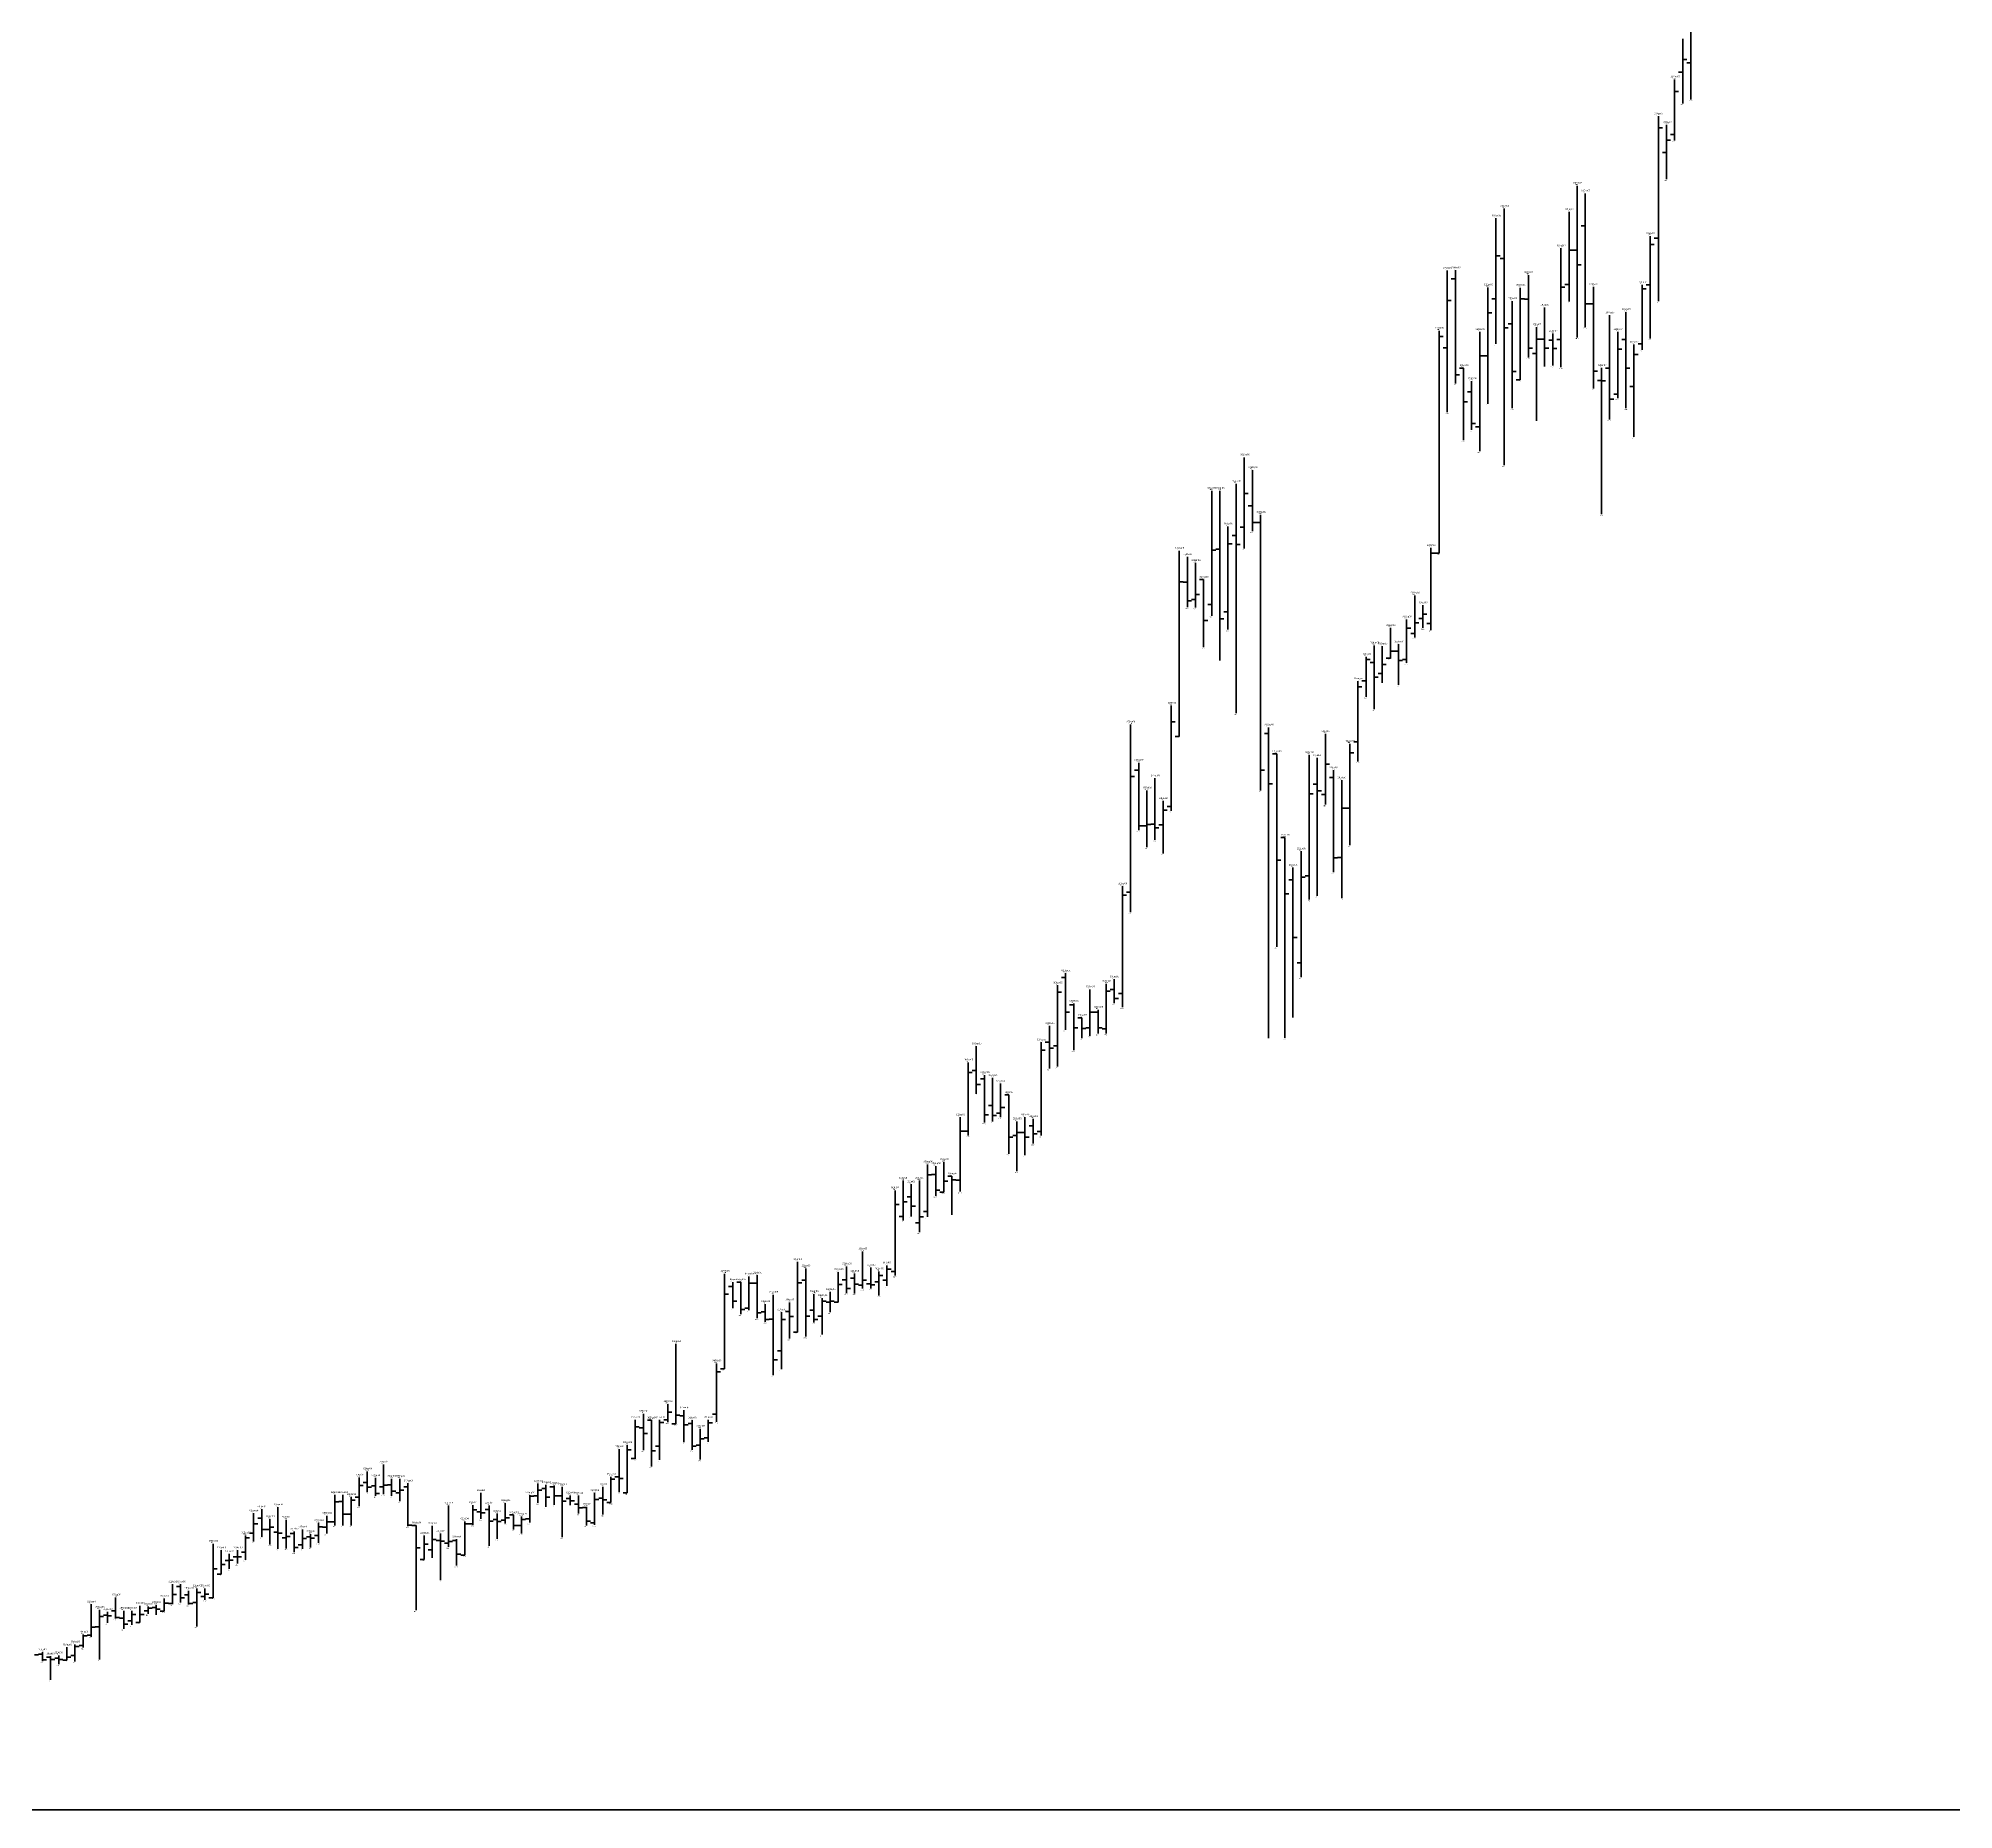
# Model space of a CAD drawing. Header units: inches. Extents: x 0 to 30000, y -20 to 2443.
# Drawn here: x 20450.5 to 20686.4, y 0 to 218.1 of the extents above; entities that cross this region are included whole.
import ezdxf

# ---------------------------------------------------------------- set-up
doc = ezdxf.new("R2010")
doc.units = ezdxf.units.IN
doc.header["$MEASUREMENT"] = 0
for name, color, linetype in [('axis', 7, 'Continuous'), ('DATE', 7, 'Continuous'), ('Graph', 7, 'Continuous'), ('Rate', 7, 'Continuous')]:
    doc.layers.add(name, color=color, linetype=linetype)
doc.styles.get("Standard").update_dxf_attribs({"font": 'arial.ttf'})

msp = doc.modelspace()

# ---------------------------------------------------------------- linework, layer by layer
at = {"layer": 'axis', "color": 7, "lineweight": 35}
msp.add_line((0, 0), (30000, 0), dxfattribs=at)
at = {"layer": 'Graph', "color": 3, "lineweight": 35}
for p, q in [((20654, 227.765), (20654, 210.583)), ((20653, 218.053), (20653, 210.083)), ((20653, 215.498), (20653.5, 215.498)), ((20654, 215.08), (20653.5, 215.08)), ((20652, 213.05), (20652, 205.5)), ((20653, 213.95), (20652.5, 213.95)), ((20652, 211.548), (20652.5, 211.548)), ((20650, 208.5), (20650, 185.743)), ((20650, 207.083), (20650.5, 207.083)), ((20651, 207.447), (20651, 200.75)), ((20651, 205.553), (20651.5, 205.553)), ((20652, 206.25), (20651.5, 206.25)), ((20651, 204.05), (20650.5, 204.05)), ((20630, 195.95), (20630, 180.5)), ((20639, 196.735), (20639, 185.7)), ((20649, 193.75), (20649, 181.15)), ((20650, 193.5), (20649.5, 193.5)), ((20630, 191.327), (20630.5, 191.327)), ((20638, 192.255), (20638, 177.61)), ((20639, 192.023), (20639.5, 192.023)), ((20649, 192.727), (20649.5, 192.727)), ((20624, 189.5), (20624, 172.062)), ((20629, 187.44), (20629, 173.1)), ((20633, 187.4), (20633, 176.05)), ((20638, 187.475), (20638.5, 187.475)), ((20639, 187.8), (20638.5, 187.8)), ((20648, 187.75), (20648, 179.75)), ((20648, 187.27), (20648.5, 187.27)), ((20649, 187.75), (20648.5, 187.75)), ((20624, 185.838), (20624.5, 185.838)), ((20629, 184.317), (20629.5, 184.317)), ((20630, 186.032), (20629.5, 186.032)), ((20633, 186.032), (20633.5, 186.032)), ((20623, 182.1), (20623, 154.725)), ((20628, 181.95), (20628, 167.25)), ((20635, 182.548), (20635, 171)), ((20645, 181.947), (20645, 173.8)), ((20623, 181.387), (20623.5, 181.387)), ((20624, 180), (20623.5, 180)), ((20635, 179.3), (20634.5, 179.3)), ((20635, 181.045), (20635.5, 181.045)), ((20638, 181), (20637.5, 181)), ((20645, 179.835), (20645.5, 179.835)), ((20647, 180.4), (20647, 169.05)), ((20648, 180.5), (20647.5, 180.5)), ((20628, 179.012), (20628.5, 179.012)), ((20629, 179), (20628.5, 179)), ((20647, 179.157), (20647.5, 179.157)), ((20633, 176.05), (20632.5, 176.05)), ((20647, 175.25), (20646.5, 175.25)), ((20645, 174.275), (20644.5, 174.275)), ((20628, 170.25), (20627.5, 170.25)), ((20599, 166.5), (20599, 155.3)), ((20595, 162.4), (20595, 147)), ((20599, 162.07), (20599.5, 162.07)), ((20597, 158), (20597, 145.3)), ((20597, 155.87), (20597.5, 155.87)), ((20599, 157.9), (20598.5, 157.9)), ((20591, 155), (20591, 132.15)), ((20593, 153.5), (20593, 148)), ((20595, 155.1), (20595.5, 155.1)), ((20622, 155.35), (20622, 145.25)), ((20622, 154.725), (20622.5, 154.725)), ((20623, 154.725), (20622.5, 154.725)), ((20591, 151.178), (20591.5, 151.178)), ((20593, 149), (20592.5, 149)), ((20593, 149.623), (20593.5, 149.623)), ((20620, 149.5), (20620, 144.322)), ((20595, 148.4), (20594.5, 148.4)), ((20597, 147.5), (20596.5, 147.5)), ((20619, 146.55), (20619, 141.2)), ((20621, 146.65), (20620.5, 146.65)), ((20621, 148.3), (20621, 145.502)), ((20621, 147.213), (20621.5, 147.213)), ((20617, 145.5), (20617, 141.75)), ((20619, 145.458), (20619.5, 145.458)), ((20620, 144.8), (20619.5, 144.8)), ((20620, 146.125), (20620.5, 146.125)), ((20622, 146.05), (20621.5, 146.05)), ((20614, 141.95), (20614, 137.032)), ((20614, 141.61), (20614.5, 141.61)), ((20616, 143.25), (20616, 138.755)), ((20617, 141.8), (20616.5, 141.8)), ((20617, 142.627), (20617.5, 142.627)), ((20619, 141.602), (20618.5, 141.602)), ((20616, 139.9), (20615.5, 139.9)), ((20616, 141.005), (20616.5, 141.005)), ((20613, 138.95), (20613, 129.055)), ((20613, 138.245), (20613.5, 138.245)), ((20614, 139), (20613.5, 139)), ((20590, 135.95), (20590, 123)), ((20585, 133.62), (20585, 110.5)), ((20590, 133.95), (20590.5, 133.95)), ((20591, 132.15), (20590.5, 132.15)), ((20609, 132.45), (20609, 123.75)), ((20607, 129.85), (20607, 112.05)), ((20612, 131.25), (20612, 118.75)), ((20612, 130.113), (20612.5, 130.113)), ((20613, 131.5), (20612.5, 131.5)), ((20609, 128.727), (20609.5, 128.727)), ((20585, 127.207), (20585.5, 127.207)), ((20587, 125.495), (20587, 118.5)), ((20607, 125.095), (20607.5, 125.095)), ((20611, 126.75), (20611, 112.23)), ((20589, 124.2), (20589, 117.75)), ((20589, 123.078), (20589.5, 123.078)), ((20590, 123.5), (20589.5, 123.5)), ((20609, 125), (20608.5, 125)), ((20611, 123.323), (20611.5, 123.323)), ((20612, 123.323), (20611.5, 123.323)), ((20587, 121.142), (20586.5, 121.142)), ((20587, 121.285), (20587.5, 121.285)), ((20589, 121.25), (20588.5, 121.25)), ((20606, 118), (20606, 102.5)), ((20611, 117.25), (20610.5, 117.25)), ((20584, 113.7), (20584, 98.805)), ((20606, 114.817), (20606.5, 114.817)), ((20607, 115), (20606.5, 115)), ((20584, 112.597), (20584.5, 112.597)), ((20585, 112.95), (20584.5, 112.95)), ((20606, 104.275), (20605.5, 104.275)), ((20576, 101.5), (20576, 91.5)), ((20582, 101.698), (20582, 95.55)), ((20576, 100.65), (20576.5, 100.65)), ((20580, 101), (20580, 95.3)), ((20582, 100.772), (20582.5, 100.772)), ((20584, 100.5), (20583.5, 100.5)), ((20580, 98.2), (20580.5, 98.2)), ((20574, 94.495), (20574, 83)), ((20580, 96.25), (20579.5, 96.25)), ((20582, 96.162), (20581.5, 96.162)), ((20565, 92), (20565, 83.005)), ((20574, 93.505), (20574.5, 93.505)), ((20576, 94.05), (20575.5, 94.05)), ((20565, 90.75), (20565.5, 90.75)), ((20569, 89.4), (20569, 85.25)), ((20564, 85.25), (20564, 76.103)), ((20569, 85.75), (20568.5, 85.75)), ((20569, 86.465), (20569.5, 86.465)), ((20564, 83.543), (20564.5, 83.543)), ((20565, 83.543), (20564.5, 83.543)), ((20571, 83), (20570.5, 83)), ((20571, 84.75), (20571, 78.6)), ((20571, 83.39), (20571.5, 83.39)), ((20574, 83.5), (20573.5, 83.5)), ((20560, 79.45), (20560, 73)), ((20560, 78.16), (20560.5, 78.16)), ((20562, 79.74), (20562, 76.05)), ((20556, 76.25), (20556, 65.755)), ((20557, 77.45), (20557, 72.55)), ((20559, 77.45), (20559, 71.1)), ((20562, 76.05), (20561.5, 76.05)), ((20562, 77.388), (20562.5, 77.388)), ((20564, 77.525), (20563.5, 77.525)), ((20556, 74.498), (20556.5, 74.498)), ((20557, 74.83), (20557.5, 74.83)), ((20560, 73.65), (20559.5, 73.65)), ((20557, 73.05), (20556.5, 73.05)), ((20559, 72.25), (20558.5, 72.25)), ((20559, 72.998), (20559.5, 72.998)), ((20552, 68.745), (20552, 64.16)), ((20544, 67.45), (20544, 58.8)), ((20549, 66.2), (20549, 62.5)), ((20554, 66.275), (20554, 63.305)), ((20555, 67.007), (20555, 64.5)), ((20555, 66.565), (20555.5, 66.565)), ((20556, 66.25), (20555.5, 66.25)), ((20535, 65.995), (20535, 54.275)), ((20538, 65.65), (20538, 61.5)), ((20538, 64.82), (20538.5, 64.82)), ((20544, 64.87), (20544.5, 64.87)), ((20548, 63.75), (20548, 61.25)), ((20549, 64.665), (20549.5, 64.665)), ((20552, 64.6), (20551.5, 64.6)), ((20552, 65.203), (20552.5, 65.203)), ((20554, 65), (20553.5, 65)), ((20554, 65.76), (20554.5, 65.76)), ((20555, 65.2), (20554.5, 65.2)), ((20535, 63.455), (20535.5, 63.455)), ((20538, 61.75), (20537.5, 61.75)), ((20547, 63), (20547, 58.5)), ((20547, 62.617), (20547.5, 62.617)), ((20548, 62.5), (20547.5, 62.5)), ((20548, 62.625), (20548.5, 62.625)), ((20549, 62.5), (20548.5, 62.5)), ((20542, 61.25), (20542, 54.25)), ((20542, 60.35), (20542.5, 60.35)), ((20547, 60.75), (20546.5, 60.75)), ((20529, 57.35), (20529, 47.505)), ((20544, 58.8), (20543.5, 58.8)), ((20534, 54.95), (20534, 47.755)), ((20535, 54.275), (20534.5, 54.275)), ((20542, 56.5), (20541.5, 56.5)), ((20534, 53.925), (20534.5, 53.925)), ((20528, 49.95), (20528, 47.7)), ((20524, 48), (20524, 43.203)), ((20527, 48), (20527, 43.08)), ((20527, 47.655), (20527.5, 47.655)), ((20528, 48), (20527.5, 48)), ((20528, 48.932), (20528.5, 48.932)), ((20529, 47.505), (20528.5, 47.505)), ((20529, 48.562), (20529.5, 48.562)), ((20533, 48), (20533, 45.3)), ((20533, 47.64), (20533.5, 47.64)), ((20534, 48.7), (20533.5, 48.7)), ((20523, 44.9), (20523, 39)), ((20524, 47.145), (20524.5, 47.145)), ((20532, 44.9), (20531.5, 44.9)), ((20532, 46.9), (20532, 43.1)), ((20532, 45.663), (20532.5, 45.663)), ((20533, 45.8), (20532.5, 45.8)), ((20493, 42.5), (20493, 38.85)), ((20523, 44.3), (20523.5, 44.3)), ((20524, 43.25), (20523.5, 43.25)), ((20527, 44.775), (20526.5, 44.775)), ((20490, 40.9), (20490, 37.375)), ((20495, 40.75), (20495, 38)), ((20512, 40.15), (20512, 37.775)), ((20521, 40.985), (20521, 37.807)), ((20521, 40.712), (20521.5, 40.712)), ((20487, 38.75), (20487, 35)), ((20487, 37.9), (20487.5, 37.9)), ((20489, 38.5), (20489, 35)), ((20489, 38.123), (20489.5, 38.123)), ((20490, 38.495), (20489.5, 38.495)), ((20490, 39.913), (20490.5, 39.913)), ((20493, 39.745), (20492.5, 39.745)), ((20493, 39.977), (20493.5, 39.977)), ((20495, 39), (20494.5, 39)), ((20495, 39.355), (20495.5, 39.355)), ((20508, 37.76), (20508, 35.255)), ((20511, 38.725), (20511, 35.35)), ((20511, 38.612), (20511.5, 38.612)), ((20512, 38.65), (20511.5, 38.65)), ((20512, 39.35), (20512.5, 39.35)), ((20519, 38.995), (20519, 35.068)), ((20519, 38.18), (20519.5, 38.18)), ((20521, 37.807), (20520.5, 37.807)), ((20523, 39), (20522.5, 39)), ((20477, 36.5), (20477, 33)), ((20479, 35.78), (20479, 32.66)), ((20481, 35.7), (20481, 32.155)), ((20486, 36.2), (20486, 34)), ((20486, 35.432), (20486.5, 35.432)), ((20487, 35.45), (20486.5, 35.45)), ((20489, 36.383), (20488.5, 36.383)), ((20501, 37.45), (20501, 32.35)), ((20503, 35.5), (20503, 31.35)), ((20504, 37.5), (20504, 35.05)), ((20504, 36.938), (20504.5, 36.938)), ((20508, 35.65), (20507.5, 35.65)), ((20508, 35.947), (20508.5, 35.947)), ((20510, 36.095), (20510, 34.005)), ((20510, 35.745), (20510.5, 35.745)), ((20511, 35.8), (20510.5, 35.8)), ((20476, 33.775), (20476, 30.775)), ((20476, 33.487), (20476.5, 33.487)), ((20477, 34.045), (20476.5, 34.045)), ((20477, 35.19), (20477.5, 35.19)), ((20479, 34.5), (20478.5, 34.5)), ((20479, 34.775), (20479.5, 34.775)), ((20481, 33.475), (20480.5, 33.475)), ((20481, 33.623), (20481.5, 33.623)), ((20483, 34.5), (20483, 32.1)), ((20483, 33.39), (20483.5, 33.39)), ((20485, 33.745), (20484.5, 33.745)), ((20485, 35.3), (20485, 32.858)), ((20485, 34.818), (20485.5, 34.818)), ((20486, 34.8), (20485.5, 34.8)), ((20498, 33.75), (20498, 30.8)), ((20499, 34.95), (20499, 31.025)), ((20499, 33.282), (20499.5, 33.282)), ((20503, 35.188), (20503.5, 35.188)), ((20504, 35.2), (20503.5, 35.2)), ((20510, 35), (20509.5, 35)), ((20519, 35.3), (20518.5, 35.3)), ((20472, 32.75), (20472, 26.102)), ((20473, 31.95), (20473, 29)), ((20474, 30.68), (20473.5, 30.68)), ((20474, 31.5), (20474, 29.65)), ((20474, 30.73), (20474.5, 30.73)), ((20476, 31.69), (20475.5, 31.69)), ((20483, 32.6), (20482.5, 32.6)), ((20498, 30.8), (20497.5, 30.8)), ((20498, 32.697), (20498.5, 32.697)), ((20499, 32), (20498.5, 32)), ((20501, 32.822), (20500.5, 32.822)), ((20501, 33.013), (20501.5, 33.013)), ((20503, 31.35), (20502.5, 31.35)), ((20472, 29.642), (20472.5, 29.642)), ((20473, 29), (20472.5, 29)), ((20473, 30.19), (20473.5, 30.19)), ((20466, 26), (20466, 24.433)), ((20467, 27.75), (20467, 25.3)), ((20467, 26.512), (20467.5, 26.512)), ((20470, 27.25), (20470, 22.55)), ((20470, 26.753), (20470.5, 26.753)), ((20471, 26.25), (20470.5, 26.25)), ((20471, 27.25), (20471, 25.855)), ((20471, 26.523), (20471.5, 26.523)), ((20472, 26.102), (20471.5, 26.102)), ((20457, 25.3), (20457, 21.302)), ((20458, 24.62), (20458, 18.5)), ((20458, 23.775), (20458.5, 23.775)), ((20462, 24.5), (20462, 22.75)), ((20462, 24.03), (20462.5, 24.03)), ((20463, 25.1), (20463, 23.05)), ((20463, 24.027), (20463.5, 24.027)), ((20464, 24.5), (20463.5, 24.5)), ((20464, 25), (20464, 24.1)), ((20464, 24.797), (20464.5, 24.797)), ((20466, 24.435), (20465.5, 24.435)), ((20466, 25.445), (20466.5, 25.445)), ((20467, 25.4), (20466.5, 25.4)), ((20470, 25.5), (20469.5, 25.5)), ((20456, 21.575), (20456, 19.95)), ((20456, 21.39), (20456.5, 21.39)), ((20457, 21.5), (20456.5, 21.5)), ((20457, 22.457), (20457.5, 22.457)), ((20458, 22.5), (20457.5, 22.5)), ((20462, 23.25), (20461.5, 23.25)), ((20463, 23.05), (20462.5, 23.05)), ((20450, 19.078), (20450.5, 19.078)), ((20454, 20), (20454, 18.425)), ((20455, 19), (20454.5, 19)), ((20455, 20.35), (20455, 18.225)), ((20455, 20.085), (20455.5, 20.085)), ((20456, 20.2), (20455.5, 20.2)), ((20454, 18.425), (20453.5, 18.425)), ((20454, 18.777), (20454.5, 18.777))]:
    msp.add_line(p, q, dxfattribs=at)
at = {"layer": 'Graph', "color": 1, "lineweight": 35}
for p, q in [((20640, 199.95), (20640, 181.282)), ((20641, 199), (20641, 182.555)), ((20631, 197.135), (20631, 165.55)), ((20641, 195), (20640.5, 195)), ((20640, 192), (20639.5, 192)), ((20625, 189.55), (20625, 175.605)), ((20631, 191), (20630.5, 191)), ((20634, 188.95), (20634, 178.81)), ((20640, 190.22), (20640.5, 190.22)), ((20625, 188.498), (20624.5, 188.498)), ((20642, 187.5), (20642, 175)), ((20632, 185.75), (20632, 172.58)), ((20634, 186), (20633.5, 186)), ((20636, 184.95), (20636, 177.7)), ((20641, 185.417), (20641.5, 185.417)), ((20642, 185.417), (20641.5, 185.417)), ((20644, 184), (20644, 171.15)), ((20646, 184.4), (20646, 172.553)), ((20631, 182.468), (20631.5, 182.468)), ((20632, 182.95), (20631.5, 182.95)), ((20637, 181.748), (20637, 177.8)), ((20634, 179.963), (20634.5, 179.963)), ((20636, 181.045), (20635.5, 181.045)), ((20636, 179.933), (20636.5, 179.933)), ((20637, 180.95), (20636.5, 180.95)), ((20637, 179.928), (20637.5, 179.928)), ((20646, 181), (20645.5, 181)), ((20626, 177.5), (20625.5, 177.5)), ((20626, 177.5), (20626, 168.62)), ((20632, 177.085), (20632.5, 177.085)), ((20642, 177.113), (20642.5, 177.113)), ((20643, 177.525), (20643, 159.512)), ((20644, 177.5), (20643.5, 177.5)), ((20646, 177.485), (20646.5, 177.485)), ((20625, 176.678), (20625.5, 176.678)), ((20627, 174.575), (20626.5, 174.575)), ((20627, 175.9), (20627, 169.9)), ((20643, 175.985), (20642.5, 175.985)), ((20643, 175.915), (20643.5, 175.915)), ((20626, 173.33), (20626.5, 173.33)), ((20644, 173.683), (20644.5, 173.683)), ((20627, 170.67), (20627.5, 170.67)), ((20598, 163.25), (20598, 135.005)), ((20600, 164.95), (20600, 157.4)), ((20596, 162.4), (20596, 141.5)), ((20600, 160.555), (20599.5, 160.555)), ((20600, 158.482), (20600.5, 158.482)), ((20601, 158.5), (20600.5, 158.5)), ((20601, 159.45), (20601, 125.5)), ((20598, 156.9), (20597.5, 156.9)), ((20598, 155.768), (20598.5, 155.768)), ((20592, 154.25), (20592, 148.058)), ((20596, 155.2), (20595.5, 155.2)), ((20592, 151.15), (20591.5, 151.15)), ((20594, 151.45), (20593.5, 151.45)), ((20594, 151.45), (20594, 143.15)), ((20592, 148.84), (20592.5, 148.84)), ((20594, 146.403), (20594.5, 146.403)), ((20596, 146.623), (20596.5, 146.623)), ((20615, 143.35), (20615, 135.5)), ((20618, 142.65), (20617.5, 142.65)), ((20618, 143.5), (20618, 138.5)), ((20615, 141.25), (20614.5, 141.25)), ((20615, 139.463), (20615.5, 139.463)), ((20618, 141.515), (20618.5, 141.515)), ((20602, 132.5), (20601.5, 132.5)), ((20602, 133.25), (20602, 95)), ((20603, 130), (20602.5, 130)), ((20603, 130), (20603, 106.25)), ((20586, 128), (20585.5, 128)), ((20586, 128.9), (20586, 120.615)), ((20601, 127.995), (20601.5, 127.995)), ((20608, 129.5), (20608, 112.5)), ((20610, 127.99), (20610, 115.425)), ((20588, 127), (20588, 119.4)), ((20602, 126.323), (20602.5, 126.323)), ((20608, 126.25), (20607.5, 126.25)), ((20608, 125.465), (20608.5, 125.465)), ((20610, 127.1), (20609.5, 127.1)), ((20586, 121.142), (20586.5, 121.142)), ((20588, 121.35), (20587.5, 121.35)), ((20588, 120.905), (20588.5, 120.905)), ((20604, 119.7), (20603.5, 119.7)), ((20604, 119.7), (20604, 95.05)), ((20603, 116.9), (20603.5, 116.9)), ((20605, 116), (20605, 97.55)), ((20610, 117.19), (20610.5, 117.19)), ((20605, 114.5), (20604.5, 114.5)), ((20604, 112.78), (20604.5, 112.78)), ((20605, 107.385), (20605.5, 107.385)), ((20577, 102.45), (20576.5, 102.45)), ((20577, 102.99), (20577, 96)), ((20583, 102.25), (20583, 99.3)), ((20578, 99.1), (20577.5, 99.1)), ((20578, 99.25), (20578, 93.498)), ((20583, 101.005), (20582.5, 101.005)), ((20583, 99.897), (20583.5, 99.897)), ((20577, 98.188), (20577.5, 98.188)), ((20579, 97.5), (20578.5, 97.5)), ((20579, 97.5), (20579, 95)), ((20581, 98.2), (20580.5, 98.2)), ((20581, 98.5), (20581, 95.55)), ((20575, 94.5), (20574.5, 94.5)), ((20575, 96.5), (20575, 91.25)), ((20578, 96.265), (20578.5, 96.265)), ((20579, 96.192), (20579.5, 96.192)), ((20581, 96.248), (20581.5, 96.248)), ((20566, 94), (20566, 88.153)), ((20575, 93.778), (20575.5, 93.778)), ((20566, 91), (20565.5, 91)), ((20567, 90), (20566.5, 90)), ((20567, 90.45), (20567, 84.605)), ((20568, 90.1), (20568, 84.75)), ((20566, 89.272), (20566.5, 89.272)), ((20570, 88), (20569.5, 88)), ((20570, 88), (20570, 80.75)), ((20567, 85.558), (20567.5, 85.558)), ((20568, 86.7), (20567.5, 86.7)), ((20568, 85.468), (20568.5, 85.468)), ((20572, 85.265), (20572, 80.605)), ((20573, 85.05), (20573, 82.005)), ((20570, 82.802), (20570.5, 82.802)), ((20572, 83.39), (20571.5, 83.39)), ((20572, 82.785), (20572.5, 82.785)), ((20573, 84.2), (20572.5, 84.2)), ((20573, 83.228), (20573.5, 83.228)), ((20561, 78.205), (20560.5, 78.205)), ((20561, 79.25), (20561, 75.565)), ((20563, 77.99), (20562.5, 77.99)), ((20563, 78), (20563, 73.25)), ((20558, 77), (20558, 73.05)), ((20561, 76.297), (20561.5, 76.297)), ((20563, 77.562), (20563.5, 77.562)), ((20558, 75.45), (20557.5, 75.45)), ((20558, 74.293), (20558.5, 74.293)), ((20545, 66.65), (20545, 58.255)), ((20550, 66.897), (20550, 63.615)), ((20553, 66.748), (20553, 64.175)), ((20536, 64.4), (20535.5, 64.4)), ((20536, 64.95), (20536, 61.75)), ((20537, 64.95), (20536.5, 64.95)), ((20537, 64.95), (20537, 61)), ((20539, 64.843), (20538.5, 64.843)), ((20539, 65.8), (20539, 60.505)), ((20545, 65.2), (20544.5, 65.2)), ((20550, 65.25), (20549.5, 65.25)), ((20550, 64.183), (20550.5, 64.183)), ((20551, 65.438), (20550.5, 65.438)), ((20551, 66), (20551, 63.575)), ((20551, 64.72), (20551.5, 64.72)), ((20553, 64.75), (20552.5, 64.75)), ((20553, 64.625), (20553.5, 64.625)), ((20536, 62.63), (20536.5, 62.63)), ((20537, 61.6), (20537.5, 61.6)), ((20540, 62.25), (20540, 60.08)), ((20541, 63.4), (20541, 53.5)), ((20543, 61.35), (20542.5, 61.35)), ((20543, 62.45), (20543, 58)), ((20546, 61.5), (20545.5, 61.5)), ((20546, 63.49), (20546, 60.002)), ((20539, 61.157), (20539.5, 61.157)), ((20540, 61.3), (20539.5, 61.3)), ((20540, 60.358), (20540.5, 60.358)), ((20541, 60.4), (20540.5, 60.4)), ((20543, 60.722), (20543.5, 60.722)), ((20545, 60.767), (20545.5, 60.767)), ((20546, 60.335), (20546.5, 60.335)), ((20541, 55.373), (20541.5, 55.373)), ((20525, 48.75), (20525, 44.25)), ((20526, 47.94), (20525.5, 47.94)), ((20526, 47.94), (20526, 42.25)), ((20530, 48.5), (20529.5, 48.5)), ((20530, 49.188), (20530, 45.255)), ((20530, 47.367), (20530.5, 47.367)), ((20531, 47.55), (20530.5, 47.55)), ((20531, 47.95), (20531, 44.3)), ((20525, 47), (20524.5, 47)), ((20525, 46.33), (20525.5, 46.33)), ((20522, 44.4), (20522, 39.108)), ((20526, 44.19), (20526.5, 44.19)), ((20531, 44.77), (20531.5, 44.77)), ((20491, 40.297), (20490.5, 40.297)), ((20491, 41.655), (20491, 39.1)), ((20492, 40.85), (20492, 38.625)), ((20494, 40.745), (20494, 38.65)), ((20496, 40.195), (20496, 34.9)), ((20522, 40.99), (20521.5, 40.99)), ((20522, 40.767), (20522.5, 40.767)), ((20488, 37.95), (20487.5, 37.95)), ((20488, 38.75), (20488, 35)), ((20491, 39.697), (20491.5, 39.697)), ((20492, 39.89), (20491.5, 39.89)), ((20492, 38.935), (20492.5, 38.935)), ((20494, 40), (20493.5, 40)), ((20494, 39.23), (20494.5, 39.23)), ((20496, 39.75), (20495.5, 39.75)), ((20505, 39), (20505, 35.8)), ((20513, 39.545), (20512.5, 39.545)), ((20513, 39.99), (20513, 37.3)), ((20513, 38.49), (20513.5, 38.49)), ((20514, 39.75), (20513.5, 39.75)), ((20514, 39.898), (20514, 37.55)), ((20514, 38.645), (20514.5, 38.645)), ((20515, 38.645), (20514.5, 38.645)), ((20515, 39.748), (20515, 33.55)), ((20515, 37.977), (20515.5, 37.977)), ((20516, 38.3), (20515.5, 38.3)), ((20516, 38.7), (20516, 37.5)), ((20516, 38.035), (20516.5, 38.035)), ((20517, 38.675), (20517, 36.45)), ((20520, 38.35), (20519.5, 38.35)), ((20520, 39.748), (20520, 36.325)), ((20520, 38.15), (20520.5, 38.15)), ((20478, 35.9), (20477.5, 35.9)), ((20478, 37), (20478, 33.61)), ((20480, 37.245), (20480, 32.1)), ((20488, 36.383), (20488.5, 36.383)), ((20505, 36.688), (20504.5, 36.688)), ((20505, 36.557), (20505.5, 36.557)), ((20506, 36.95), (20505.5, 36.95)), ((20506, 37.447), (20506, 32.5)), ((20506, 35.528), (20506.5, 35.528)), ((20507, 35.745), (20506.5, 35.745)), ((20507, 36.45), (20507, 33.35)), ((20507, 35.498), (20507.5, 35.498)), ((20509, 36.3), (20508.5, 36.3)), ((20509, 36.3), (20509, 34.5)), ((20517, 37.6), (20516.5, 37.6)), ((20517, 37.165), (20517.5, 37.165)), ((20518, 37.2), (20517.5, 37.2)), ((20518, 37.3), (20518, 35)), ((20518, 35.532), (20518.5, 35.532)), ((20478, 34.5), (20478.5, 34.5)), ((20480, 34.15), (20479.5, 34.15)), ((20480, 34.047), (20480.5, 34.047)), ((20482, 34), (20481.5, 34)), ((20482, 34.25), (20482, 31.7)), ((20484, 33.6), (20483.5, 33.6)), ((20484, 33.932), (20484, 32.3)), ((20484, 33.422), (20484.5, 33.422)), ((20496, 35.04), (20496.5, 35.04)), ((20497, 34.998), (20496.5, 34.998)), ((20497, 35), (20497, 24.55)), ((20500, 33.15), (20499.5, 33.15)), ((20500, 34), (20500, 28.265)), ((20500, 33.072), (20500.5, 33.072)), ((20502, 33.15), (20501.5, 33.15)), ((20502, 33.3), (20502, 30.05)), ((20509, 35), (20509.5, 35)), ((20475, 31.15), (20474.5, 31.15)), ((20475, 31.95), (20475, 30.3)), ((20475, 31.135), (20475.5, 31.135)), ((20482, 32.297), (20482.5, 32.297)), ((20497, 32.258), (20497.5, 32.258)), ((20502, 31.462), (20502.5, 31.462)), ((20460, 26.135), (20460, 23.525)), ((20468, 27.5), (20467.5, 27.5)), ((20468, 27.75), (20468, 25.5)), ((20468, 26.09), (20468.5, 26.09)), ((20469, 26.45), (20468.5, 26.45)), ((20469, 26.95), (20469, 25.25)), ((20459, 23.945), (20458.5, 23.945)), ((20459, 24.35), (20459, 23)), ((20459, 23.887), (20459.5, 23.887)), ((20460, 24.48), (20459.5, 24.48)), ((20460, 23.655), (20460.5, 23.655)), ((20461, 23.6), (20460.5, 23.6)), ((20461, 24.5), (20461, 22.25)), ((20465, 24.9), (20464.5, 24.9)), ((20465, 25.2), (20465, 24)), ((20465, 24.685), (20465.5, 24.685)), ((20469, 25.392), (20469.5, 25.392)), ((20461, 22.852), (20461.5, 22.852)), ((20451, 19.15), (20450.5, 19.15)), ((20451, 19.395), (20451, 18.275)), ((20452, 18.89), (20452, 16)), ((20453, 19), (20453, 17.9)), ((20451, 18.435), (20451.5, 18.435)), ((20452, 18.788), (20451.5, 18.788)), ((20452, 18.495), (20452.5, 18.495)), ((20453, 18.675), (20452.5, 18.675)), ((20453, 18.503), (20453.5, 18.503))]:
    msp.add_line(p, q, dxfattribs=at)

# ---------------------------------------------------------------- texts
at = {"layer": 'DATE'}
for s, p in [('11May07', (20651.5, 213.3)), ('27Apr07', (20649.5, 208.75)), ('04May07', (20650.5, 207.697)), ('15Feb07', (20639.5, 200.2)), ('23Feb07', (20640.5, 199.25)), ('08Dec06', (20629.5, 196.2)), ('15Dec06', (20630.5, 197.385)), ('09Feb07', (20638.5, 196.985)), ('20Apr07', (20648.5, 194)), ('02Feb07', (20637.5, 192.505)), ('27Oct06', (20623.5, 189.75)), ('03Nov06', (20624.5, 189.8)), ('05Jan07', (20633.5, 189.2)), ('01Dec06', (20628.5, 187.69)), ('29Dec06', (20632.5, 187.65)), ('02Mar07', (20641.5, 187.75)), ('13Apr07', (20647.5, 188)), ('22Dec06', (20631.5, 186)), ('19Jan07', (20635.5, 185.2)), ('16Mar07', (20643.5, 184.25)), ('30Mar07', (20645.5, 184.65)), ('21Oct06', (20622.5, 182.35)), ('24Nov06', (20627.5, 182.2)), ('12Jan07', (20634.5, 182.798)), ('25Jan07', (20636.5, 181.998)), ('23Mar07', (20644.5, 182.197)), ('05Apr07', (20646.5, 180.65)), ('10Nov06', (20625.5, 177.75)), ('09Mar07', (20642.5, 177.775)), ('17Nov06', (20626.5, 176.15)), ('05May06', (20598.5, 166.75)), ('12May06', (20599.5, 165.2)), ('07Apr06', (20594.5, 162.65)), ('13Apr06', (20595.5, 162.65)), ('29Apr06', (20597.5, 163.5)), ('21Apr06', (20596.5, 158.25)), ('19May06', (20600.5, 159.7)), ('13Oct06', (20621.5, 155.6)), ('10Mar06', (20590.5, 155.25)), ('17Mar06', (20591.5, 154.5)), ('24Mar06', (20592.5, 153.75)), ('31Mar06', (20593.5, 151.7)), ('29Sep06', (20619.5, 149.75)), ('06Oct06', (20620.5, 148.55)), ('22Sep06', (20618.5, 146.8)), ('08Sep06', (20616.5, 145.75)), ('15Sep06', (20617.5, 143.75)), ('18Aug06', (20613.5, 142.2)), ('25Aug06', (20614.5, 143.6)), ('01Sep06', (20615.5, 143.5)), ('11Aug06', (20612.5, 139.2)), ('03Mar06', (20589.5, 136.2)), ('27Jan06', (20584.5, 133.87)), ('26May06', (20601.5, 133.5)), ('14Jul06', (20608.5, 132.7)), ('02Jun06', (20602.5, 130.25)), ('30Jun06', (20606.5, 130.1)), ('07Jul06', (20607.5, 129.75)), ('04Aug06', (20611.5, 131.5)), ('03Feb06', (20585.5, 129.15)), ('17Feb06', (20587.5, 127.25)), ('21Jul06', (20609.5, 128.24)), ('10Feb06', (20586.5, 125.745)), ('28Jul06', (20610.5, 127)), ('24Feb06', (20588.5, 124.45)), ('09Jun06', (20603.5, 119.95)), ('25Jun06', (20605.5, 118.25)), ('16Jun06', (20604.5, 116.25)), ('20Jan06', (20583.5, 113.95)), ('26Nov05', (20575.5, 101.75)), ('02Dec05', (20576.5, 103.24)), ('23Dec05', (20579.5, 101.25)), ('06Jan06', (20581.5, 101.948)), ('13Jan06', (20582.5, 102.5)), ('09Dec05', (20577.5, 99.5)), ('18Nov05', (20574.5, 96.75)), ('16Dec05', (20578.5, 97.75)), ('30Dec05', (20580.5, 98.75)), ('16Sep05', (20565.5, 94.25)), ('11Nov05', (20573.5, 94.745)), ('09Sep05', (20564.5, 92.25)), ('23Sep05', (20566.5, 90.7)), ('30Sep05', (20567.5, 90.35)), ('07Oct05', (20568.5, 89.65)), ('14Oct05', (20569.5, 88.25)), ('02Sep05', (20563.5, 85.5)), ('21Oct05', (20570.5, 85)), ('28Oct05', (20571.5, 85.515)), ('02Nov05', (20572.5, 85.3)), ('15Jul05', (20556.5, 77.7)), ('29Jul05', (20558.5, 77.7)), ('05Aug05', (20559.5, 79.7)), ('12Aug05', (20560.5, 79.5)), ('19Aug05', (20561.5, 79.99)), ('26Aug05', (20562.5, 78.25)), ('08Jul05', (20555.5, 76.5)), ('22Jul05', (20557.5, 77.25)), ('10Jun05', (20551.5, 68.995)), ('11Feb05', (20534.5, 66.245)), ('04Mar05', (20537.5, 65.9)), ('11Mar05', (20538.5, 66.05)), ('15Apr05', (20543.5, 67.7)), ('22Apr05', (20544.5, 66.9)), ('20May05', (20548.5, 66.45)), ('27May05', (20549.5, 67.147)), ('04Jun05', (20550.5, 66.25)), ('17Jun05', (20552.5, 66.997)), ('24Jun05', (20553.5, 66.525)), ('01Jul05', (20554.5, 67.257)), ('18Feb05', (20535.5, 65.2)), ('25Feb05', (20536.5, 65.2)), ('24Mar05', (20540.5, 63.65)), ('29Apr05', (20545.5, 63.74)), ('13May05', (20547.5, 64)), ('18Mar05', (20539.5, 62.5)), ('01Apr05', (20541.5, 61.5)), ('08Apr05', (20542.5, 62.7)), ('06May05', (20546.5, 63.25)), ('31Dec04', (20528.5, 57.6)), ('04Feb05', (20533.5, 55.2)), ('24Dec04', (20527.5, 50.2)), ('07Jan05', (20529.5, 49.438)), ('25Nov04', (20523.5, 48.25)), ('03Dec04', (20524.5, 49)), ('10Dec04', (20525.5, 48.19)), ('17Dec04', (20526.5, 48.25)), ('14Jan05', (20530.5, 48.2)), ('20Jan05', (20531.5, 47.15)), ('28Jan05', (20532.5, 48.25)), ('12Nov04', (20521.5, 44.65)), ('19Nov04', (20522.5, 45.15)), ('23Apr04', (20492.5, 42.75)), ('02Apr04', (20489.5, 41.15)), ('08Apr04', (20490.5, 41.905)), ('17Apr04', (20491.5, 41.1)), ('30Apr04', (20493.5, 40.995)), ('07May04', (20494.5, 41)), ('14May04', (20495.5, 40.445)), ('03Sep04', (20511.5, 40.4)), ('10Sep04', (20512.5, 40.24)), ('17Sep04', (20513.5, 40.148)), ('24Sep04', (20514.5, 39.998)), ('29Oct04', (20519.5, 39.998)), ('05Nov04', (20520.5, 41.235)), ('12Mar04', (20486.5, 39)), ('19Mar04', (20487.5, 39)), ('26Mar04', (20488.5, 38.75)), ('18Jun04', (20500.5, 37.7)), ('09Jul04', (20503.5, 37.75)), ('16Jul04', (20504.5, 39.25)), ('23Jul04', (20505.5, 37.697)), ('06Aug04', (20507.5, 38.01)), ('27Aug04', (20510.5, 38.975)), ('01Oct04', (20515.5, 38.95)), ('09Oct04', (20516.5, 38.925)), ('15Oct04', (20517.5, 37.55)), ('21Oct04', (20518.5, 39.245)), ('02Jan04', (20476.5, 36.75)), ('09Jan04', (20477.5, 37.25)), ('16Jan04', (20478.5, 36.03)), ('23Jan04', (20479.5, 37.495)), ('30Jan04', (20480.5, 35.95)), ('27Feb04', (20484.5, 35.55)), ('05Mar04', (20485.5, 36.45)), ('21May04', (20496.5, 35.25)), ('04Jun04', (20498.5, 35.2)), ('02Jul04', (20502.5, 35.75)), ('30Jul04', (20506.5, 36.7)), ('13Aug04', (20508.5, 36.55)), ('20Aug04', (20509.5, 36.345)), ('05Dec03', (20471.5, 33)), ('31Dec03', (20475.5, 34.025)), ('06Feb04', (20481.5, 34.5)), ('13Feb04', (20482.5, 34.75)), ('20Feb04', (20483.5, 34.182)), ('28May04', (20497.5, 34)), ('11Jun04', (20499.5, 34.25)), ('25Jun04', (20501.5, 33.55)), ('12Dec03', (20472.5, 32.2)), ('19Dec03', (20473.5, 31.75)), ('26Dec03', (20474.5, 32.2)), ('12Sep03', (20459.5, 26.385)), ('25Oct03', (20465.5, 26.25)), ('31Oct03', (20466.5, 28)), ('07Nov03', (20467.5, 28)), ('15Nov03', (20468.5, 27.2)), ('21Nov03', (20469.5, 27.5)), ('28Nov03', (20470.5, 27.5)), ('22Aug03', (20456.5, 25.55)), ('29Aug03', (20457.5, 24.87)), ('05Sep03', (20458.5, 24.6)), ('19Sep03', (20460.5, 24.75)), ('26Sep03', (20461.5, 24.75)), ('03Oct03', (20462.5, 25.35)), ('10Oct03', (20463.5, 25.25)), ('17Oct03', (20464.5, 25.45)), ('14Aug03', (20455.5, 21.825)), ('11Jul03', (20450.5, 19.645)), ('18Jul03', (20451.5, 19.14)), ('25Jul03', (20452.5, 19.25)), ('01Aug03', (20453.5, 20.25)), ('08Aug03', (20454.5, 20.6))]:
    msp.add_text(s, height=0.2, dxfattribs=at).set_placement(p)
at = {"layer": 'Rate'}
for s, p in [('852.2', (20651.75, 213.15)), ('840.33', (20652.75, 209.882)), ('842.33', (20653.75, 210.382)), ('834', (20649.75, 208.6)), ('829.79', (20650.75, 207.548)), ('822', (20651.75, 205.3)), ('803', (20650.75, 200.55)), ('799.8', (20639.75, 200.05)), ('796', (20640.75, 199.1)), ('783.8', (20629.75, 196.05)), ('788.54', (20630.75, 197.235)), ('786.94', (20638.75, 196.835)), ('775', (20648.75, 193.85)), ('769.02', (20637.75, 192.355)), ('758', (20623.75, 189.6)), ('758.2', (20624.75, 189.65)), ('755.8', (20633.75, 189.05)), ('749.76', (20628.75, 187.54)), ('749.6', (20632.75, 187.5)), ('750', (20641.75, 187.6)), ('751', (20647.75, 187.85)), ('743', (20631.75, 185.85)), ('739.8', (20635.75, 185.05)), ('742.8', (20638.75, 185.5)), ('736', (20643.75, 184.1)), ('737.6', (20645.75, 184.5)), ('742.97', (20649.75, 185.542)), ('728.4', (20622.75, 182.2)), ('727.8', (20627.75, 182.05)), ('730.19', (20634.75, 182.648)), ('726.99', (20636.75, 181.847)), ('730.22', (20640.75, 182.355)), ('727.79', (20644.75, 182.048)), ('722', (20629.75, 180.3)), ('725.13', (20639.75, 181.083)), ('721.6', (20646.75, 180.5)), ('719', (20647.75, 179.55)), ('724.6', (20648.75, 180.95)), ('710', (20625.75, 177.6)), ('715.24', (20633.75, 178.61)), ('710.8', (20635.75, 177.5)), ('711.2', (20636.75, 177.6)), ('710.44', (20637.75, 177.41)), ('710.1', (20642.75, 177.625)), ('702.42', (20624.75, 175.405)), ('703.6', (20626.75, 176)), ('704.2', (20632.75, 175.85)), ('700', (20641.75, 174.8)), ('692.4', (20628.75, 172.9)), ('690.32', (20631.75, 172.38)), ('695.2', (20644.75, 173.6)), ('690.21', (20645.75, 172.352)), ('688.25', (20623.75, 171.863)), ('684', (20634.75, 170.8)), ('684.6', (20643.75, 170.95)), ('674.48', (20625.75, 168.42)), ('679.6', (20626.75, 169.7)), ('676.2', (20646.75, 168.85)), ('666', (20598.75, 166.6)), ('659.8', (20599.75, 165.05)), ('669', (20627.75, 167.05)), ('662.2', (20630.75, 165.35)), ('653', (20597.75, 163.35)), ('649.6', (20594.75, 162.5)), ('649.6', (20595.75, 162.5)), ('632', (20596.75, 158.1)), ('637.8', (20600.75, 159.55)), ('638.05', (20642.75, 159.312)), ('629.6', (20599.75, 157.2)), ('620', (20590.75, 155.1)), ('617', (20591.75, 154.35)), ('614', (20592.75, 153.6)), ('621.2', (20598.75, 155.1)), ('621.4', (20621.75, 155.45)), ('618.9', (20622.75, 154.525)), ('605.8', (20593.75, 151.55)), ('598', (20619.75, 149.6)), ('592.23', (20591.75, 147.857)), ('592', (20592.75, 147.8)), ('588', (20594.75, 146.8)), ('586.2', (20618.75, 146.65)), ('593.2', (20620.75, 148.4)), ('581.2', (20596.75, 145.1)), ('582', (20616.75, 145.6)), ('577.29', (20619.75, 144.123)), ('582.01', (20620.75, 145.303)), ('581', (20621.75, 145.05)), ('572.6', (20593.75, 142.95)), ('567.8', (20613.75, 142.05)), ('573.4', (20614.75, 143.45)), ('573', (20615.75, 143.35)), ('567', (20616.75, 141.55)), ('574', (20617.75, 143.6)), ('566', (20595.75, 141.3)), ('564.8', (20618.75, 141)), ('555.8', (20612.75, 139.05)), ('548.13', (20613.75, 136.833)), ('555.02', (20615.75, 138.555)), ('554', (20617.75, 138.3)), ('543.8', (20589.75, 136.05)), ('540.02', (20597.75, 134.805)), ('542', (20614.75, 135.3)), ('534.48', (20584.75, 133.72)), ('533', (20601.75, 133.35)), ('529.8', (20608.75, 132.55)), ('528.6', (20590.75, 131.95)), ('520', (20602.75, 130.1)), ('519.4', (20606.75, 129.95)), ('525', (20611.75, 131.35)), ('515.6', (20585.75, 129)), ('518', (20607.75, 129.6)), ('511.96', (20609.75, 128.09)), ('516.22', (20612.75, 128.855)), ('501.98', (20586.75, 125.595)), ('508', (20587.75, 127.1)), ('502', (20600.75, 125.3)), ('507', (20610.75, 126.85)), ('496.8', (20588.75, 124.3)), ('492', (20589.75, 122.8)), ('495', (20608.75, 123.55)), ('482.46', (20585.75, 120.415)), ('474', (20586.75, 118.3)), ('477.6', (20587.75, 119.2)), ('478.8', (20603.75, 119.8)), ('472', (20605.75, 118.1)), ('475', (20611.75, 118.55)), ('471', (20588.75, 117.55)), ('464', (20604.75, 116.1)), ('454.8', (20583.75, 113.8)), ('461.7', (20609.75, 115.225)), ('448.2', (20606.75, 111.85)), ('450', (20607.75, 112.3)), ('448.92', (20610.75, 112.03)), ('442', (20584.75, 110.3)), ('425', (20602.75, 106.05)), ('406', (20575.75, 101.6)), ('411.96', (20576.75, 103.09)), ('406.79', (20581.75, 101.797)), ('409', (20582.75, 102.35)), ('410', (20605.75, 102.3)), ('397', (20577.75, 99.35)), ('404', (20579.75, 101.1)), ('397.2', (20582.75, 99.1)), ('390', (20578.75, 97.6)), ('394', (20580.75, 98.6)), ('395.22', (20583.75, 98.605)), ('390.2', (20604.75, 97.35)), ('377.98', (20573.75, 94.595)), ('386', (20574.75, 96.6)), ('384', (20576.75, 95.8)), ('380', (20578.75, 94.8)), ('381.2', (20579.75, 95.1)), ('382.2', (20580.75, 95.35)), ('382.2', (20581.75, 95.35)), ('380', (20601.75, 94.8)), ('380.2', (20603.75, 94.85)), ('368', (20564.75, 92.1)), ('376', (20565.75, 94.1)), ('373.99', (20577.75, 93.297)), ('361.8', (20566.75, 90.55)), ('360.4', (20567.75, 90.2)), ('365', (20574.75, 91.05)), ('366', (20575.75, 91.3)), ('352.61', (20565.75, 87.953)), ('357.6', (20568.75, 89.5)), ('352', (20569.75, 88.1)), ('341', (20563.75, 85.35)), ('341', (20568.75, 85.05)), ('339', (20570.75, 84.85)), ('341.06', (20571.75, 85.365)), ('340.2', (20572.75, 85.15)), ('332.02', (20564.75, 82.805)), ('338.42', (20566.75, 84.405)), ('339', (20567.75, 84.55)), ('332', (20573.75, 82.8)), ('323', (20569.75, 80.55)), ('322.42', (20571.75, 80.405)), ('328.02', (20572.75, 81.805)), ('317.8', (20559.75, 79.55)), ('317', (20560.75, 79.35)), ('318.96', (20561.75, 79.84)), ('312', (20562.75, 78.1)), ('314.4', (20570.75, 78.4)), ('305', (20555.75, 76.35)), ('309.8', (20556.75, 77.55)), ('308', (20557.75, 77.1)), ('309.8', (20558.75, 77.55)), ('304.2', (20561.75, 75.85)), ('304.41', (20563.75, 75.903)), ('302.26', (20560.75, 75.365)), ('293', (20562.75, 73.05)), ('290.2', (20556.75, 72.35)), ('292.2', (20557.75, 72.85)), ('284.4', (20558.75, 70.9)), ('292', (20559.75, 72.8)), ('274.98', (20551.75, 68.845)), ('263.98', (20534.75, 66.095)), ('269.8', (20543.75, 67.55)), ('266.6', (20544.75, 66.75)), ('264.8', (20548.75, 66.3)), ('267.59', (20549.75, 66.997)), ('264', (20550.75, 66.1)), ('266.99', (20552.75, 66.847)), ('265.1', (20553.75, 66.375)), ('268.03', (20554.75, 67.107)), ('259.8', (20535.75, 65.05)), ('259.8', (20536.75, 65.05)), ('262.6', (20537.75, 65.75)), ('263.2', (20538.75, 65.9)), ('253.96', (20545.75, 63.59)), ('255', (20547.75, 63.85)), ('256.64', (20551.75, 63.96)), ('256.7', (20552.75, 63.975)), ('258', (20554.75, 64.3)), ('263.02', (20555.75, 65.555)), ('247', (20535.75, 61.55)), ('246', (20537.75, 61.3)), ('249', (20539.75, 62.35)), ('253.6', (20540.75, 63.5)), ('245', (20541.75, 61.35)), ('249.8', (20542.75, 62.55)), ('252', (20546.75, 63.1)), ('250', (20548.75, 62.3)), ('254.46', (20549.75, 63.415)), ('254.3', (20550.75, 63.375)), ('253.22', (20553.75, 63.105)), ('244', (20536.75, 60.8)), ('242.02', (20538.75, 60.305)), ('240.32', (20539.75, 59.88)), ('240.01', (20545.75, 59.802)), ('245', (20547.75, 61.05)), ('229.4', (20528.75, 57.45)), ('232', (20542.75, 57.8)), ('235.2', (20543.75, 58.6)), ('233.02', (20544.75, 58.055)), ('234', (20546.75, 58.3)), ('219.8', (20533.75, 55.05)), ('217.1', (20534.75, 54.075)), ('214', (20540.75, 53.3)), ('217', (20541.75, 54.05)), ('199.8', (20527.75, 50.05)), ('192', (20523.75, 48.1)), ('195', (20524.75, 48.85)), ('191.76', (20525.75, 48.04)), ('192', (20526.75, 48.1)), ('190.8', (20527.75, 47.5)), ('190.02', (20528.75, 47.305)), ('196.75', (20529.75, 49.288)), ('191.8', (20530.75, 48.05)), ('192', (20532.75, 48.1)), ('191.02', (20533.75, 47.555)), ('179.6', (20522.75, 45)), ('181.02', (20529.75, 45.055)), ('187.6', (20531.75, 47)), ('181.2', (20532.75, 45.1)), ('170', (20492.75, 42.6)), ('177.6', (20521.75, 44.5)), ('172.81', (20523.75, 43.002)), ('177', (20524.75, 44.05)), ('172.32', (20526.75, 42.88)), ('177.2', (20530.75, 44.1)), ('172.4', (20531.75, 42.9)), ('163.6', (20489.75, 41)), ('166.62', (20490.75, 41.755)), ('163.4', (20491.75, 40.95)), ('162.98', (20493.75, 40.845)), ('163', (20494.75, 40.85)), ('160.78', (20495.75, 40.295)), ('160.6', (20511.75, 40.25)), ('159.96', (20512.75, 40.09)), ('163.94', (20520.75, 41.085)), ('169', (20525.75, 42.05)), ('155', (20486.75, 38.85)), ('155', (20487.75, 38.85)), ('154', (20488.75, 38.6)), ('156.4', (20490.75, 38.9)), ('154.5', (20491.75, 38.425)), ('155.4', (20492.75, 38.65)), ('154.6', (20493.75, 38.45)), ('152', (20494.75, 37.8)), ('156', (20504.75, 39.1)), ('151.04', (20507.75, 37.86)), ('154.9', (20510.75, 38.825)), ('159.59', (20513.75, 39.998)), ('158.99', (20514.75, 39.847)), ('154.8', (20515.75, 38.8)), ('154.7', (20516.75, 38.775)), ('155.98', (20518.75, 39.095)), ('158.99', (20519.75, 39.847)), ('156.43', (20521.75, 38.907)), ('156', (20522.75, 38.8)), ('146', (20476.75, 36.6)), ('148', (20477.75, 37.1)), ('143.12', (20478.75, 35.88)), ('148.98', (20479.75, 37.345)), ('142.8', (20480.75, 35.8)), ('141.2', (20484.75, 35.4)), ('144.8', (20485.75, 36.3)), ('149.5', (20489.75, 37.175)), ('149.8', (20500.75, 37.55)), ('142', (20502.75, 35.6)), ('150', (20503.75, 37.6)), ('143.2', (20504.75, 35.6)), ('149.79', (20505.75, 37.547)), ('145.8', (20506.75, 36.55)), ('145.2', (20508.75, 36.4)), ('144.38', (20509.75, 36.195)), ('151.1', (20511.75, 37.575)), ('149.2', (20512.75, 37.1)), ('150.2', (20513.75, 37.35)), ('150', (20515.75, 37.3)), ('145.8', (20516.75, 36.25)), ('149.2', (20517.75, 37.4)), ('145.3', (20519.75, 36.125)), ('151.23', (20520.75, 37.607)), ('135.1', (20475.75, 33.875)), ('134.44', (20477.75, 33.41)), ('137', (20481.75, 34.35)), ('138', (20482.75, 34.6)), ('135.73', (20483.75, 34.032)), ('136', (20485.75, 33.8)), ('140', (20486.75, 34.8)), ('140', (20487.75, 34.8)), ('140', (20488.75, 34.8)), ('139.6', (20495.75, 34.7)), ('140', (20496.75, 35.1)), ('135', (20497.75, 33.85)), ('139.8', (20498.75, 35.05)), ('136', (20499.75, 34.1)), ('133.2', (20501.75, 33.4)), ('140.2', (20503.75, 34.85)), ('133.4', (20506.75, 33.15)), ('141.02', (20507.75, 35.055)), ('138', (20508.75, 34.3)), ('136.02', (20509.75, 33.805)), ('141.4', (20510.75, 35.15)), ('134.2', (20514.75, 33.35)), ('140', (20517.75, 34.8)), ('140.27', (20518.75, 34.867)), ('131', (20471.75, 32.85)), ('127.8', (20472.75, 32.05)), ('126', (20473.75, 31.6)), ('127.8', (20474.75, 32.05)), ('123.1', (20475.75, 30.575)), ('132', (20476.75, 32.8)), ('130.64', (20478.75, 32.46)), ('128.4', (20479.75, 31.9)), ('128.62', (20480.75, 31.955)), ('126.8', (20481.75, 31.5)), ('128.4', (20482.75, 31.9)), ('129.2', (20483.75, 32.1)), ('131.43', (20484.75, 32.657)), ('123.2', (20497.75, 30.6)), ('124.1', (20498.75, 30.825)), ('129.4', (20500.75, 32.15)), ('125.4', (20502.75, 31.15)), ('130', (20505.75, 32.3)), ('116', (20472.75, 28.8)), ('118.6', (20473.75, 29.45)), ('121.2', (20474.75, 30.1)), ('120.2', (20501.75, 29.85)), ('104.54', (20459.75, 26.235)), ('104', (20465.75, 26.1)), ('111', (20466.75, 27.85)), ('111', (20467.75, 27.85)), ('107.8', (20468.75, 27.05)), ('109', (20469.75, 27.35)), ('109', (20470.75, 27.35)), ('104.41', (20471.75, 25.902)), ('113.06', (20499.75, 28.065)), ('101.2', (20456.75, 25.4)), ('98.48', (20457.75, 24.72)), ('97.4', (20458.75, 24.45)), ('98', (20460.75, 24.6)), ('98', (20461.75, 24.6)), ('100.4', (20462.75, 25.2)), ('96.4', (20463.75, 23.9)), ('100', (20463.75, 25.1)), ('96', (20464.75, 23.8)), ('100.8', (20464.75, 25.3)), ('97.73', (20465.75, 24.233)), ('101.2', (20466.75, 25.1)), ('102', (20467.75, 25.3)), ('101', (20468.75, 25.05)), ('103.42', (20470.75, 25.655)), ('98.2', (20496.75, 24.35)), ('86.3', (20455.75, 21.675)), ('92', (20458.75, 22.8)), ('94.1', (20459.75, 23.325)), ('89', (20460.75, 22.05)), ('91', (20461.75, 22.55)), ('92.2', (20462.75, 22.85)), ('90.2', (20469.75, 22.35)), ('77.58', (20450.75, 19.495)), ('75.56', (20451.75, 18.99)), ('76', (20452.75, 19.1)), ('80', (20453.75, 20.1)), ('81.4', (20454.75, 20.45)), ('79.8', (20455.75, 19.75)), ('85.21', (20456.75, 21.102)), ('73.1', (20450.75, 18.075)), ('71.6', (20452.75, 17.7)), ('73.7', (20453.75, 18.225)), ('72.9', (20454.75, 18.025)), ('74', (20457.75, 18.3)), ('64', (20451.75, 15.8))]:
    msp.add_text(s, height=0.1, dxfattribs=at).set_placement(p)

doc.saveas('drawing.dxf')
